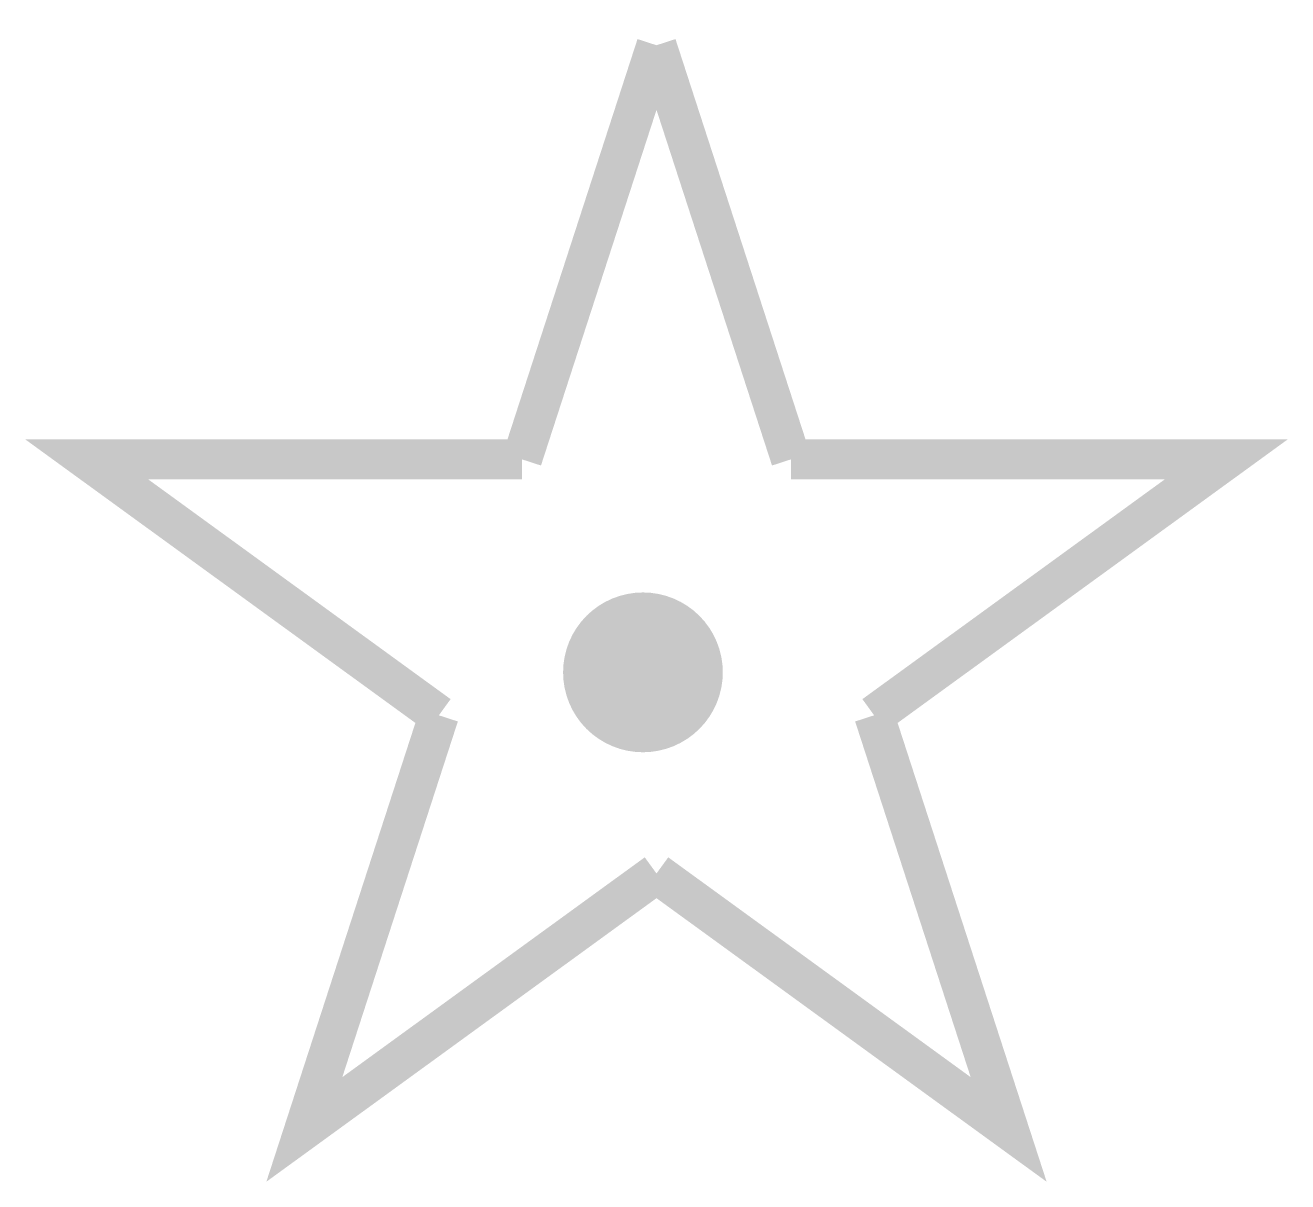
# Model space of a CAD drawing. Extents: x -0.04 to 3.13, y 0.03 to 2.93.
import ezdxf

# ---------------------------------------------------------------- set-up
doc = ezdxf.new("R2010")
doc.units = 0
doc.header["$MEASUREMENT"] = 0
doc.layers.get('0').update_dxf_attribs({"linetype": 'CONTINUOUS'})

msp = doc.modelspace()

# ---------------------------------------------------------------- linework, layer by layer
at = {"const_width": 0.1}
for points in [[(1.5453, 2.8765), (1.2085, 1.8401)], [(1.8821, 1.8401), (1.5453, 2.8765)], [(1.2085, 1.8401), (0.1187, 1.8401), (1.0004, 1.1995)], [(2.0902, 1.1995), (2.9719, 1.8401), (1.8821, 1.8401)], [(1.0004, 1.1995), (0.6636, 0.163), (1.5453, 0.8036)], [(1.5453, 0.8036), (2.427, 0.163), (2.0902, 1.1995)]]:
    msp.add_lwpolyline(points, dxfattribs=at)
at = {"const_width": 0.2}
msp.add_lwpolyline([(1.4114, 1.307, 1), (1.6114, 1.307, 1)], format="xyb", close=True, dxfattribs=at)

doc.saveas('drawing.dxf')
